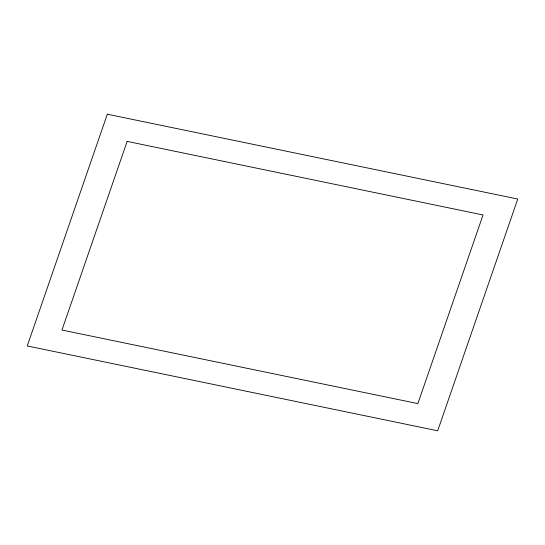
<?xml version="1.0" encoding="UTF-8"?>
<svg xmlns="http://www.w3.org/2000/svg" width="545" height="545" viewBox="0 0 545 545"><rect width="100%" height="100%" fill="white"/><g stroke="black" fill="none" stroke-linecap="round" stroke-linejoin="round"><path stroke-width="0.82" d="M107.317 114.212L27.25 345.966L437.683 430.788L517.75 199.034L107.317 114.212M127.135 141.4L61.96 330.045L417.865 403.6L483.04 214.955L127.135 141.4"/></g></svg>
